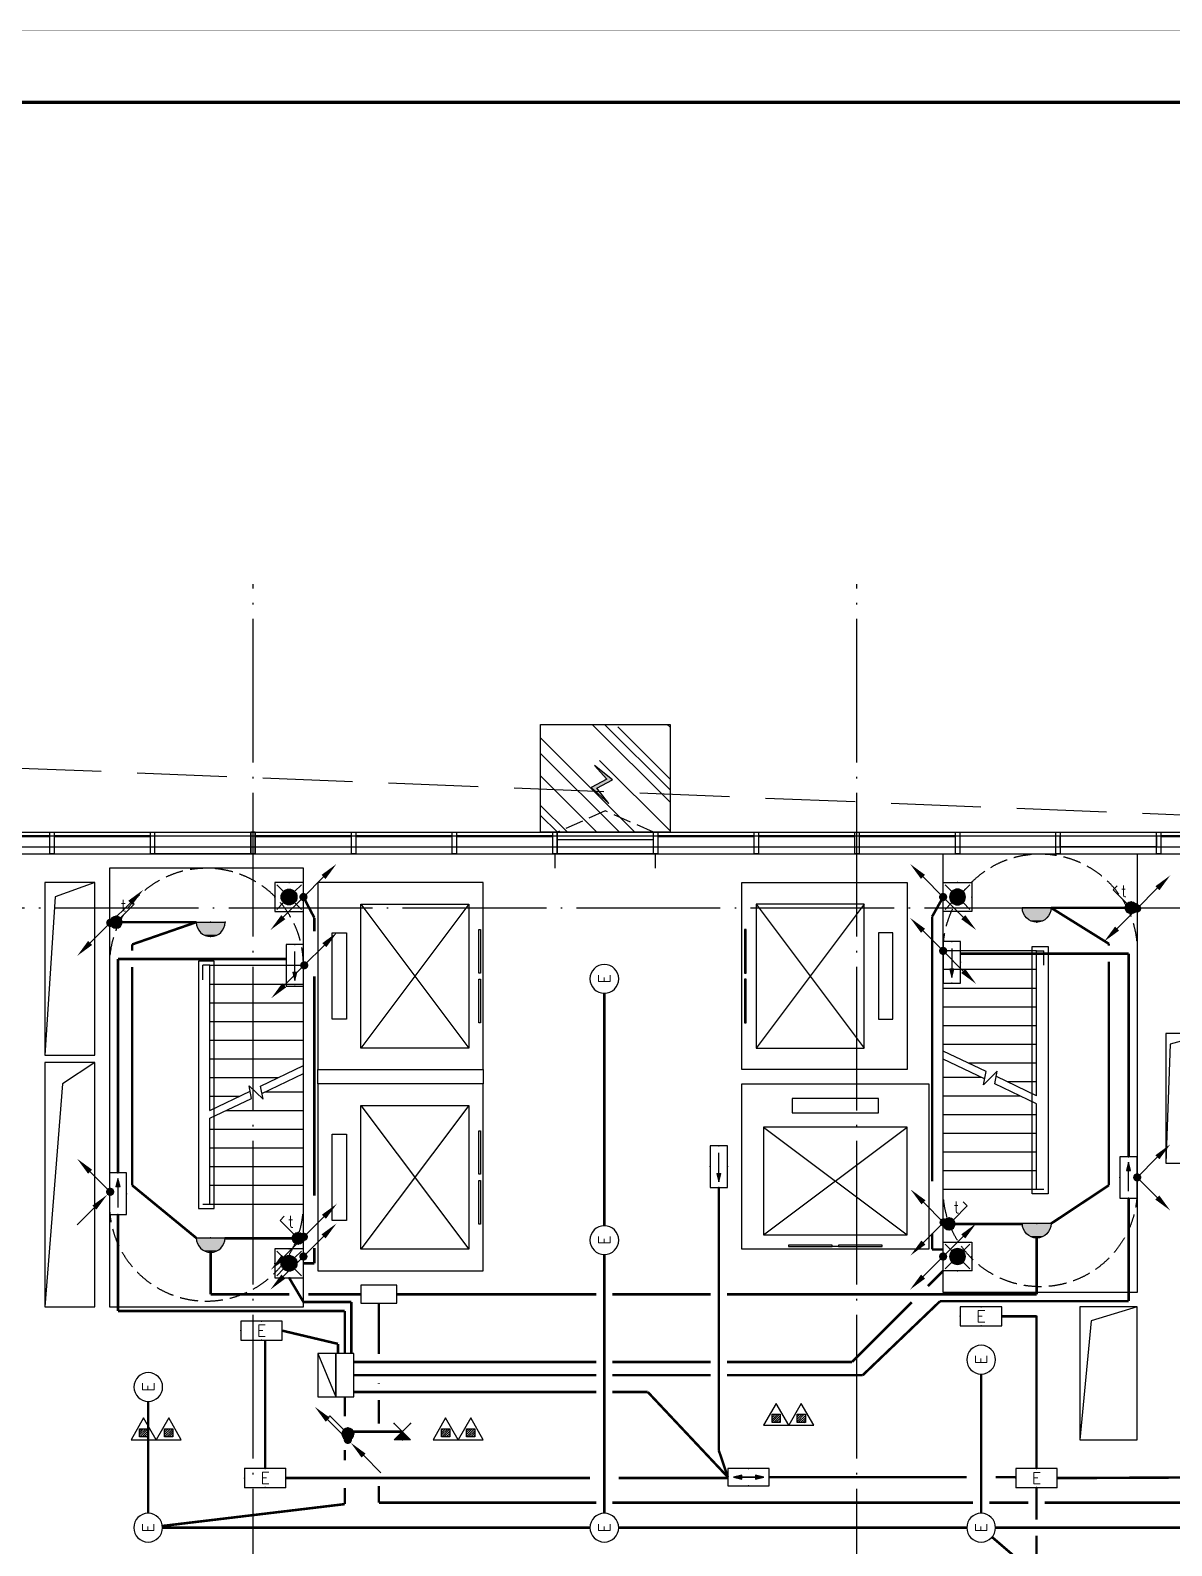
# Model space of a CAD drawing. Extents: x -2209072 to 495824, y -92434 to 572724.
# Drawn here: x 73100 to 88980, y 136628 to 157705 of the extents above; entities that cross this region are included whole.
import ezdxf
from ezdxf.enums import TextEntityAlignment as Align
from ezdxf.xclip import XClip

# ---------------------------------------------------------------- set-up
doc = ezdxf.new("R2010")
doc.units = 0
doc.header["$LTSCALE"] = 1000
doc.header["$MEASUREMENT"] = 0
for name, pattern in [('6#7#幕墙$0$DASH', [0.35, 0.25, -0.1]), ('DASH', [0.35, 0.25, -0.1]), ('X-104 6#7#平面$0$104-1112 结构$0$$AUDIT_BAD_LTYPE1', [0]), ('X-104 6#7#平面$0$DASH', [0.35, 0.25, -0.1]), ('X-104 6#7#平面$0$DOTE', [2.42, 2, -0.2, 0.02, -0.2]), ('梯段6、7$0$DASH', [0.35, 0.25, -0.1])]:
    doc.linetypes.add(name, pattern=pattern)
doc.layers.get('0').update_dxf_attribs({"linetype": 'CONTINUOUS'})
doc.layers.get('Defpoints').update_dxf_attribs({"linetype": 'CONTINUOUS'})
for name, color, linetype in [('6#7#幕墙$0$04-电动窗', 1, 'CONTINUOUS'), ('6#7#幕墙$0$A-C_玻璃幕墙', 140, 'CONTINUOUS'), ('6#7#幕墙$0$A-C_窗', 140, 'CONTINUOUS'), ('6#7#幕墙$0$A-O_屋面', 201, 'CONTINUOUS'), ('6#7#幕墙$0$A-TECH_结构', 21, 'CONTINUOUS'), ('6#7#幕墙$0$A-金属背板', 30, 'CONTINUOUS'), ('EQUIP-照明', 3, 'CONTINUOUS'), ('EQUIP-箱柜', 3, 'CONTINUOUS'), ('LWIRE', 4, 'CONTINUOUS'), ('TEL_TEXT', 3, 'CONTINUOUS'), ('WIRE-应急', 2, 'DASH'), ('WIRE-照明', 1, 'CONTINUOUS'), ('X-104 6#7#平面$0$01-标注_轴线坐标', 132, 'CONTINUOUS'), ('X-104 6#7#平面$0$A-C_玻璃幕墙', 140, 'CONTINUOUS'), ('X-104 6#7#平面$0$A-E_楼梯', 171, 'CONTINUOUS'), ('X-104 6#7#平面$0$A-E_电梯', 171, 'CONTINUOUS'), ('X-104 6#7#平面$0$A-SUR_看线', 231, 'CONTINUOUS'), ('X-104 6#7#平面$0$A-TECH_结构', 21, 'CONTINUOUS'), ('X-104 6#7#平面$0$A_AXIS-轴线', 36, 'X-104 6#7#平面$0$DOTE'), ('X-104 6#7#平面$0$A_STR-砌块墙', 121, 'CONTINUOUS'), ('X-104 6#7#平面$0$EH_玻璃', 156, 'CONTINUOUS'), ('X-104 6#7#平面$0$EQUIP_消防-01', 7, 'CONTINUOUS'), ('X-104 6#7#平面$0$水-消防_消火栓', 41, 'CONTINUOUS'), ('梯段6、7$0$A-E_楼梯', 171, 'CONTINUOUS')]:
    doc.layers.add(name, color=color, linetype=linetype)
doc.styles.add('_TEL_DIM', font='SIMPLEX', dxfattribs={"width": 0.8, "height": 3.5, "bigfont": 'HZTXT'})
doc.styles.get("Standard").update_dxf_attribs({"font": 'gbenor.shx', "bigfont": 'gbcbig.shx'})

# ---------------------------------------------------------------- blocks, each defined once
blk = doc.blocks.new('$equip$00001168')
blk.add_line((-0.5, 0), (0.5, 0))
blk.add_arc((0, 0), 0.5, 180, 0)
for p in [(-0.5, 0), (0, 0), (0.5, 0), (0, -0.5)]:
    blk.add_point(p)
for points in [[(0.433, -0.25), (-0.433, -0.25), (0.5, 0), (-0.5, 0)], [(0.25, -0.433), (-0.25, -0.433), (0.433, -0.25), (-0.433, -0.25)], [(0, -0.5), (0, -0.5), (0.25, -0.433), (-0.25, -0.433)]]:
    blk.add_solid(points)
at = {"flags": 9}
blk.add_attdef('A', (0, 0), '', height=0.00002, dxfattribs=at)
blk = doc.blocks.new('$equip$00001822')
for p, q in [((0.147, 0.356), (0.625, 0.833)), ((0.625, 0.833), (0.766, 0.692))]:
    blk.add_line(p, q)
blk.add_circle((0, 0.208), 0.208)
for p in [(-0.208, 0.208), (-0.015, 0.001), (0, 0.417), (0.208, 0.208)]:
    blk.add_point(p)
for points in [[(-0.18, 0.313), (0.18, 0.313), (-0.208, 0.208), (0.208, 0.208)], [(-0.18, 0.104), (0.18, 0.104), (-0.208, 0.208), (0.208, 0.208)], [(-0.104, 0.389), (0.104, 0.389), (-0.18, 0.313), (0.18, 0.313)], [(-0.104, 0.028), (0.104, 0.028), (-0.18, 0.104), (0.18, 0.104)], [(0, 0.417), (0, 0.417), (-0.104, 0.389), (0.104, 0.389)], [(0, 0), (0, 0), (-0.104, 0.028), (0.104, 0.028)]]:
    blk.add_solid(points)
at = {"color": 7, "style": '_TEL_DIM'}
blk.add_attdef('$TEXT$', text='', height=0.4, dxfattribs=at).set_placement((0.581, 0.465), align=Align.MIDDLE_CENTER)
at = {"color": 7, "style": '_TEL_DIM', "flags": 1}
blk.add_attdef('A', text='', height=0.00002, dxfattribs=at).set_placement((0, 0), align=Align.MIDDLE_CENTER)
blk = doc.blocks.new('$equip$00001838')
blk.add_circle((0, 0), 0.5)
at = {"color": 7, "style": '_TEL_DIM'}
blk.add_attdef('$TEXT$', text='', height=0.4, dxfattribs=at).set_placement((0, 0), align=Align.MIDDLE_CENTER)
at = {"color": 7, "style": '_TEL_DIM', "flags": 1}
blk.add_attdef('A', text='', height=0.00002, dxfattribs=at).set_placement((0, 0), align=Align.MIDDLE_CENTER)
blk = doc.blocks.new('$TelecSys$00000080')
for p, q in [((-0.7, -0.7), (0, 0)), ((0.104, 0.104), (0.104, 0.104)), ((-0.104, -0.104), (-0.104, -0.104))]:
    blk.add_line(p, q)
at = {"const_width": 0.142}
blk.add_lwpolyline([(0.071, 0, 1), (-0.071, 0, 1)], format="xyb", close=True, dxfattribs=at)
blk.add_solid([(-0.63, -0.77), (-0.77, -0.63), (-1.15, -1.15)])
at = {"width": 0.8, "flags": 9}
blk.add_attdef('A', (0, 0), '', height=0.00002, rotation=180, dxfattribs=at)
blk = doc.blocks.new('$TelecSys$00000079')
for p, q in [((0.7, 0.7), (0, 0)), ((0.104, 0.104), (0.104, 0.104)), ((-0.104, -0.104), (-0.104, -0.104))]:
    blk.add_line(p, q)
at = {"const_width": 0.142}
blk.add_lwpolyline([(-0.071, 0, 1), (0.071, 0, 1)], format="xyb", close=True, dxfattribs=at)
blk.add_solid([(0.63, 0.77), (0.77, 0.63), (1.15, 1.15)])
at = {"width": 0.8, "flags": 9}
blk.add_attdef('A', (0, 0), '', height=0.00002, dxfattribs=at)
blk = doc.blocks.new('$equip$00001962')
for p, q in [((0.147, 0.356), (0.625, 0.833)), ((0.625, 0.833), (0.766, 0.692))]:
    blk.add_line(p, q)
blk.add_circle((0, 0.208), 0.208)
for p in [(-0.208, 0.208), (0, 0.417), (0, 0), (0.208, 0.208)]:
    blk.add_point(p)
for points in [[(-0.18, 0.313), (0.18, 0.313), (-0.208, 0.208), (0.208, 0.208)], [(-0.18, 0.104), (0.18, 0.104), (-0.208, 0.208), (0.208, 0.208)], [(-0.104, 0.389), (0.104, 0.389), (-0.18, 0.313), (0.18, 0.313)], [(-0.104, 0.028), (0.104, 0.028), (-0.18, 0.104), (0.18, 0.104)], [(0, 0.417), (0, 0.417), (-0.104, 0.389), (0.104, 0.389)], [(0, 0), (0, 0), (-0.104, 0.028), (0.104, 0.028)]]:
    blk.add_solid(points)
at = {"layer": 'TEL_TEXT', "style": '_TEL_DIM', "flags": 1}
blk.add_attdef('A', text='', height=0.00002, dxfattribs=at).set_placement((0, 0), align=Align.MIDDLE_CENTER)
blk = doc.blocks.new('$equip$00001154')
for p, q in [((0, 0.283), (0, -0.283)), ((0, 0.283), (0.566, -0.283)), ((0.566, 0.283), (0, -0.283))]:
    blk.add_line(p, q)
for p in [(0, 0.004), (0.283, 0), (0.566, 0.283), (0.566, -0.283)]:
    blk.add_point(p)
blk.add_solid([(0, -0.283), (0.283, 0), (0, 0.283)])
at = {"layer": 'TEL_TEXT', "style": '_TEL_DIM', "flags": 1}
blk.add_attdef('A', text='', height=0.00002, dxfattribs=at).set_placement((0, 0), align=Align.MIDDLE_CENTER)
blk = doc.blocks.new('$TelecSys$00000081')
for p, q in [((0.104, 0.104), (0.104, 0.104)), ((-0.104, -0.104), (-0.104, -0.104)), ((-1.15, -1.15), (-0.55, -0.55))]:
    blk.add_line(p, q)
at = {"const_width": 0.142}
blk.add_lwpolyline([(0.071, 0, 1), (-0.071, 0, 1)], format="xyb", close=True, dxfattribs=at)
blk.add_solid([(-0.62, -0.48), (-0.48, -0.62), (-0.1, -0.1)])
at = {"width": 0.8, "flags": 9}
blk.add_attdef('A', (0, 0), '', height=0.00002, rotation=180, dxfattribs=at)
blk = doc.blocks.new('$equip_U$00000189(HT0843)')
at = {"color": 2}
for p, q in [((-0.72, 0.66), (-0.72, 0)), ((0.72, 0.66), (-0.72, 0.66)), ((0.72, 0), (0.72, 0.66)), ((-0.72, 0), (0.72, 0))]:
    blk.add_line(p, q, dxfattribs=at)
at = {"color": 2, "const_width": 0.0125}
for points in [[(0.72, 0.66), (0.72, 0.66), (-0.72, 0.66)], [(-0.72, 0.66), (-0.72, 0)], [(0.72, 0), (0.72, 0.66)], [(-0.72, 0), (0.72, 0)]]:
    blk.add_lwpolyline(points, dxfattribs=at)
at = {"color": 2}
blk.add_lwpolyline([(-0.72, 0.66), (-0.72, 0)], dxfattribs=at)
for p in [(0, 0.66), (-0.72, 0.33), (0, 0), (0.72, 0.33)]:
    blk.add_point(p)
at = {"color": 7, "style": '_TEL_DIM'}
blk.add_attdef('$TEXT$', text='', height=0.4, dxfattribs=at).set_placement((0, 0.33), align=Align.MIDDLE_CENTER)
at = {"color": 7, "style": '_TEL_DIM', "flags": 1}
blk.add_attdef('A', text='', height=0.000025, dxfattribs=at).set_placement((0, 0), align=Align.MIDDLE_CENTER)
blk = doc.blocks.new('$equip$00002604')
blk.add_hatch(color=256).paths.add_polyline_path([(0.275, 0.5, 1), (-0.274, 0.5, 1)])
for p, q in [((-0.429, 0.929), (-0.194, 0.694)), ((0.194, 0.694), (0.429, 0.929)), ((-0.429, 0.071), (-0.194, 0.306)), ((0.194, 0.306), (0.429, 0.071))]:
    blk.add_line(p, q)
at = {"const_width": 0.02}
blk.add_lwpolyline([(-0.5, 1), (-0.5, 0), (0.5, 0), (0.5, 1), (-0.5, 1), (-0.5, 0)], dxfattribs=at)
blk.add_lwpolyline([(-0.5, 1), (-0.5, 0), (0.5, 0), (0.5, 1)], close=True)
blk.add_circle((0, 0.5), 0.275)
for p in [(0, 1), (-0.5, 0.5), (0, 0), (0.5, 0.5)]:
    blk.add_point(p)
at = {"color": 7, "style": '_TEL_DIM', "flags": 1}
blk.add_attdef('A', text='', height=0.000025, dxfattribs=at).set_placement((0, 0), align=Align.MIDDLE_CENTER)
blk = doc.blocks.new('$equip_U$00000292(HT0843)')
for p in [(0, 1), (-0.5, 0.5), (0.5, 0.5)]:
    blk.add_point(p)
blk.add_blockref('$equip$00002604', (0, 0))
at = {"color": 7, "style": '_TEL_DIM', "flags": 1}
for tag in ['A', 'REMARK']:
    blk.add_attdef(tag, text='', height=0.000025, dxfattribs=at).set_placement((0, 0), align=Align.MIDDLE_CENTER)
blk = doc.blocks.new('$equip$00002541')
blk.add_hatch(color=256).paths.add_polyline_path([(-0.24, 0.372), (-0.528, 0.3), (-0.24, 0.228)])
for p, q in [((-0.72, 0.6), (-0.72, 0)), ((0.72, 0.6), (-0.72, 0.6)), ((0.72, 0), (0.72, 0.6)), ((-0.72, 0), (0.72, 0)), ((-0.24, 0.372), (-0.528, 0.3)), ((-0.528, 0.3), (-0.24, 0.228)), ((-0.24, 0.372), (-0.24, 0.228))]:
    blk.add_line(p, q)
at = {"color": 7}
blk.add_line((-0.48, 0.3), (0.48, 0.3), dxfattribs=at)
at = {"const_width": 0.03}
blk.add_lwpolyline([(-0.72, 0.6), (-0.72, 0), (0.72, 0), (0.72, 0.6), (-0.72, 0.6), (-0.72, 0)], dxfattribs=at)
for p in [(0, 0.6), (-0.72, 0.3), (0, 0), (0.72, 0.3)]:
    blk.add_point(p)
at = {"color": 7, "style": '_TEL_DIM', "flags": 1}
blk.add_attdef('A', text='', height=0.00002, dxfattribs=at).set_placement((0, 0), align=Align.MIDDLE_CENTER)
blk = doc.blocks.new('$equip$00002540')
blk.add_hatch(color=256).paths.add_polyline_path([(0.24, 0.372), (0.24, 0.228), (0.528, 0.3)])
for p, q in [((-0.72, 0.6), (-0.72, 0)), ((0.72, 0.6), (-0.72, 0.6)), ((0.72, 0), (0.72, 0.6)), ((-0.72, 0), (0.72, 0)), ((0.24, 0.372), (0.24, 0.228)), ((0.528, 0.3), (0.24, 0.372)), ((0.24, 0.228), (0.528, 0.3))]:
    blk.add_line(p, q)
at = {"color": 7}
blk.add_line((-0.48, 0.3), (0.48, 0.3), dxfattribs=at)
at = {"const_width": 0.02}
blk.add_lwpolyline([(-0.72, 0.6), (-0.72, 0), (0.72, 0), (0.72, 0.6), (-0.72, 0.6), (-0.72, 0)], dxfattribs=at)
for p in [(0, 0.6), (-0.72, 0.3), (0, 0), (0.72, 0.3)]:
    blk.add_point(p)
at = {"color": 7, "style": '_TEL_DIM', "flags": 1}
blk.add_attdef('A', text='', height=0.00002, dxfattribs=at).set_placement((0, 0), align=Align.MIDDLE_CENTER)
blk = doc.blocks.new('$equip$00002534')
for p, q in [((-0.72, 0.66), (-0.72, 0)), ((0.72, 0.66), (-0.72, 0.66)), ((0.72, 0), (0.72, 0.66)), ((-0.72, 0), (0.72, 0))]:
    blk.add_line(p, q)
at = {"const_width": 0.03}
blk.add_lwpolyline([(-0.72, 0.66), (-0.72, 0), (0.72, 0), (0.72, 0.66), (-0.72, 0.66), (-0.72, 0)], dxfattribs=at)
for p in [(0, 0.66), (-0.72, 0.33), (0, 0), (0.72, 0.33)]:
    blk.add_point(p)
at = {"color": 7, "style": '_TEL_DIM'}
blk.add_attdef('$TEXT$', text='', height=0.4, dxfattribs=at).set_placement((0, 0.33), align=Align.MIDDLE_CENTER)
at = {"color": 7, "style": '_TEL_DIM', "flags": 1}
blk.add_attdef('A', text='', height=0.00002, dxfattribs=at).set_placement((0, 0), align=Align.MIDDLE_CENTER)
blk = doc.blocks.new('梯段6、7')
at = {"color": 8, "linetype": '梯段6、7$0$DASH'}
for centre, radius, start, end in [((49800, 3400), 1350, 0, 180), ((49800, -6700), 1350, 0, 180), ((49800, -9820), 1350, 180, 0), ((49800, -16500), 1350, 0, 180), ((49800, -19820), 1350, 180, 0), ((20965, -27260), 1650, 0, 180), ((49800, -27020), 1350, 0, 180), ((20965, -29600), 1650, 180, 0), ((49800, -29880), 1350, 180, 0), ((49800, -57378), 1350, 0, 180), ((20965, -58198), 1650, 0, 180), ((49800, -59458), 1350, 180, 0), ((20965, -60358), 1650, 180, 0), ((49800, -67528), 1350, 0, 180), ((20965, -68018), 1650, 0, 180), ((49800, -70128), 1350, 180, 0), ((20965, -70358), 1650, 180, 0), ((49800, -79978), 1350, 180, 0)]:
    blk.add_arc(centre, radius, start, end, dxfattribs=at)
at = {"layer": 'Defpoints'}
for points in [[(44800, 6850), (54800, 6850), (54800, -3150), (44800, -3150)], [(51150, 4950), (48450, 4950), (48450, -1150), (51150, -1150)], [(44800, -3150), (54800, -3150), (54800, -13150), (44800, -13150)], [(51150, -5150), (48450, -5150), (48450, -11250), (51150, -11250)], [(44800, -13150), (54800, -13150), (54800, -23150), (44800, -23150)], [(51150, -15150), (48450, -15150), (48450, -21250), (51150, -21250)], [(15665, -23150), (25665, -23150), (25665, -33150), (15665, -33150)], [(44800, -23150), (54800, -23150), (54800, -33150), (44800, -33150)], [(19315, -24850), (22615, -24850), (22615, -31250), (19315, -31250)], [(48450, -25150), (51150, -25150), (51150, -31250), (48450, -31250)], [(15665, -53908), (25665, -53908), (25665, -63908), (15665, -63908)], [(44800, -53908), (54800, -53908), (54800, -63908), (44800, -63908)], [(19315, -55608), (22615, -55608), (22615, -62008), (19315, -62008)], [(51150, -55908), (48450, -55908), (48450, -62008), (51150, -62008)], [(15665, -63908), (25665, -63908), (25665, -73908), (15665, -73908)], [(44800, -63908), (54800, -63908), (54800, -73908), (44800, -73908)], [(19315, -65608), (22615, -65608), (22615, -72008), (19315, -72008)], [(51150, -65908), (48450, -65908), (48450, -72008), (51150, -72008)], [(15665, -73908), (25665, -73908), (25665, -83908), (15665, -83908)], [(44800, -73908), (54800, -73908), (54800, -83908), (44800, -83908)], [(19315, -75608), (22615, -75608), (22615, -82008), (19315, -82008)], [(51150, -75908), (48450, -75908), (48450, -82008), (51150, -82008)]]:
    blk.add_lwpolyline(points, close=True, dxfattribs=at)
for points in [[(47328, -61608), (52128, -61608)], [(47328, -71608), (52128, -71608)], [(47328, -81608), (52128, -81608)]]:
    blk.add_lwpolyline(points, dxfattribs=at)
at = {"layer": '梯段6、7$0$A-E_楼梯'}
for p, q in [((49850, -16500), (49750, -16500)), ((49750, -16700), (49750, -16500)), ((49850, -18517), (49850, -16500)), ((49850, -16500), (51150, -16500)), ((49910, -16700), (49910, -16500)), ((49910, -16500), (51150, -16500)), ((49850, -16760), (51150, -16760)), ((51150, -17893), (51150, -16700)), ((49850, -17020), (51150, -17020)), ((49850, -17280), (51150, -17280)), ((49850, -17540), (51150, -17540)), ((49850, -17800), (51150, -17800)), ((50553, -18179), (51150, -17893)), ((49850, -18060), (50801, -18060)), ((50573, -18281), (51150, -18003)), ((51150, -19820), (51150, -18003)), ((49850, -18517), (50409, -18248)), ((49850, -18320), (50259, -18320)), ((50429, -18350), (50396, -18174)), ((50396, -18174), (50588, -18362)), ((50588, -18362), (50553, -18179)), ((50616, -18260), (51150, -18260)), ((49850, -18627), (50429, -18350)), ((50074, -18520), (51150, -18520)), ((49850, -19820), (49850, -18627)), ((49850, -18780), (51150, -18780)), ((49850, -19040), (51150, -19040)), ((49850, -19300), (51150, -19300)), ((49850, -19560), (51150, -19560)), ((49750, -19820), (49853, -19820)), ((49850, -19820), (51150, -19820)), ((49750, -27020), (49850, -27020)), ((65868, -53275), (106225, -53275)), ((66707, -53743), (68846, -55133)), ((66772, -53643), (68592, -54825)), ((66839, -56653), (68977, -55263)), ((65910, -56514), (63784, -56514)), ((66572, -56634), (63784, -56634)), ((66542, -56514), (65910, -56514)), ((66542, -56677), (68846, -58173)), ((66772, -56683), (68592, -57865)), ((66802, -59525), (64634, -59525)), ((66792, -59525), (106225, -59525)), ((49690, -78442), (49690, -77318)), ((49690, -77318), (49910, -77318)), ((49910, -77318), (49910, -80038)), ((49750, -78418), (49750, -77378)), ((49750, -77378), (49850, -77378)), ((49850, -77378), (49850, -80038)), ((48450, -80108), (48450, -80048)), ((49910, -80038), (49850, -80038))]:
    blk.add_line(p, q, dxfattribs=at)
for points in [[(49690, -19880), (49910, -19880), (49910, -16440), (49690, -16440), (49690, -19880)], [(49690, -29360), (49690, -26960), (49910, -26960), (49910, -29880)], [(51150, -29880), (51150, -29620)], [(66542, -53444), (66542, -53275), (66154, -53275)], [(66542, -53305), (66542, -53705), (66342, -53705), (66342, -53305)], [(68882, -54964), (68882, -54795), (68622, -54795), (68622, -54626), (68362, -54626), (68362, -54457), (68102, -54457), (68102, -54288), (67842, -54288), (67842, -54119), (67582, -54119), (67582, -53950), (67322, -53950), (67322, -53781), (67062, -53781), (67062, -53613), (66802, -53613), (66802, -53444), (66542, -53444)], [(68852, -54964), (68852, -54825), (68592, -54825), (68592, -54656), (68332, -54656), (68332, -54487), (68072, -54487), (68072, -54318), (67812, -54318), (67812, -54149), (67552, -54149), (67552, -53980), (67292, -53980), (67292, -53811), (67032, -53811), (67032, -53643), (66772, -53643), (66772, -53474), (66542, -53474)], [(66802, -56484), (66802, -56315), (67062, -56315), (67062, -56146), (67322, -56146), (67322, -55977), (67582, -55977), (67582, -55808), (67842, -55808), (67842, -55640), (68102, -55640), (68102, -55471), (68362, -55471), (68362, -55302), (68622, -55302), (68622, -55133), (68882, -55133), (68882, -54964), (69142, -54964)], [(66832, -56484), (66832, -56345), (67092, -56345), (67092, -56176), (67352, -56176), (67352, -56007), (67612, -56007), (67612, -55838), (67872, -55838), (67872, -55670), (68132, -55670), (68132, -55501), (68392, -55501), (68392, -55332), (68652, -55332), (68652, -55163), (68912, -55163), (68912, -54994), (69142, -54994)], [(69112, -54994), (69112, -55394), (68912, -55394), (68912, -54994)], [(68882, -58004), (68882, -57835), (68622, -57835), (68622, -57667), (68362, -57667), (68362, -57498), (68102, -57498), (68102, -57329), (67842, -57329), (67842, -57160), (67582, -57160), (67582, -56991), (67322, -56991), (67322, -56822), (67062, -56822), (67062, -56653), (66802, -56653), (66802, -56484), (66542, -56484)], [(68852, -58004), (68852, -57865), (68592, -57865), (68592, -57697), (68332, -57697), (68332, -57528), (68072, -57528), (68072, -57359), (67812, -57359), (67812, -57190), (67552, -57190), (67552, -57021), (67292, -57021), (67292, -56852), (67032, -56852), (67032, -56683), (66772, -56683), (66772, -56514), (66542, -56514)], [(66772, -56514), (66772, -56914), (66572, -56914), (66572, -56514)], [(66802, -59525), (66802, -59356), (67062, -59356), (67062, -59187), (67322, -59187), (67322, -59018), (67582, -59018), (67582, -58849), (67842, -58849), (67842, -58680), (68102, -58680), (68102, -58511), (68362, -58511), (68362, -58342), (68622, -58342), (68622, -58173), (68882, -58173), (68882, -58004), (69142, -58004)]]:
    blk.add_lwpolyline(points, dxfattribs=at)
for p in [(66792, -53444), (66792, -53613), (66792, -53781), (66792, -53950), (66792, -54119), (66792, -54288), (66792, -54457), (66792, -54626), (66792, -54795), (66792, -54964), (66792, -55133), (66792, -55302), (66792, -55471), (66792, -55640), (66792, -55808), (66792, -55977), (66792, -56146), (66792, -56315), (66792, -56484), (66792, -56653), (66792, -56822), (66792, -56991), (66792, -57160), (66792, -57329), (66792, -57498), (66792, -57667), (66792, -57835), (66792, -58004), (66792, -58173), (66792, -58342), (66792, -58511), (66792, -58680), (66792, -58849), (66792, -59018), (66792, -59187), (66792, -59356)]:
    blk.add_point(p, dxfattribs=at)
blk = doc.blocks.new('X-104 6#7#平面$0$A$C1863634F')
at = {"layer": 'X-104 6#7#平面$0$A_AXIS-轴线'}
for points in [[(76200, -4500), (76200, 60900)], [(84600, -4500), (84600, 60900)], [(-4000, 56400), (117300, 56400)]]:
    blk.add_lwpolyline(points, dxfattribs=at)
blk = doc.blocks.new('X-104 6#7#平面$0$efrgh')
at = {"layer": 'X-104 6#7#平面$0$A-TECH_结构'}
blk.add_lwpolyline([(58700, 146250), (110500, 146250), (110500, 124950), (58700, 124950)], close=True, dxfattribs=at)
blk = doc.blocks.new('X-104 6#7#平面$0$fgh')
at = {"layer": 'X-104 6#7#平面$0$A-TECH_结构'}
blk.add_lwpolyline([(66719, -71572), (118519, -71572), (118519, -92872), (66719, -92872)], close=True, dxfattribs=at)
blk = doc.blocks.new('A-电梯2623')
for p, q in [((-575, 1900), (-575, 2100)), ((-575, 2100), (625, 2100)), ((625, 1900), (-575, 1900)), ((625, 2100), (625, 1900)), ((-975, 200), (-975, 1700)), ((-975, 1700), (1025, 1700)), ((1025, 1700), (-975, 200)), ((1025, 200), (-975, 1700)), ((1025, 1700), (1025, 200)), ((1025, 200), (-975, 200))]:
    blk.add_line(p, q)
for points in [[(-1275, 0), (1325, 0), (1325, 2300), (-1275, 2300)], [(-625, 38), (-625, 59), (-18, 59), (-18, 38)], [(68, 38), (68, 59), (675, 59), (675, 38)]]:
    blk.add_lwpolyline(points, close=True)
blk = doc.blocks.new('图框-A0+1-4')
for points, const_width in [([(0.02, 0.02), (1486.02, 0.02), (1486.02, 841.03), (0.02, 841.03)], 0.05), ([(1411.02, 831.03), (25.02, 831.03), (25.02, 10.03), (1411.02, 10.03)], 0.5)]:
    blk.add_lwpolyline(points, close=True, dxfattribs=dict(const_width=const_width))
blk = doc.blocks.new('X-104 6#7#平面$0$A$C4EF3200C')
at = {"layer": 'X-104 6#7#平面$0$EH_玻璃'}
h = blk.add_hatch(dxfattribs=at)
h.set_pattern_fill('AR-RROOF', color=256, scale=600, angle=135)
h.set_pattern_definition([(135, (238369.9, -6000.3), (-1724.2092, 646.5784), [11430, -1524, 3810, -762]), (135, (237383.9, -5553.1), (-177.809, -1255.44), [2286, -251.46, 4572, -571.5]), (135, (237642.53, -6188.87), (-3162.8462, 2440.8336), [6096, -1066.8, 3048, -762])])
h.paths.add_polyline_path([(-1630, -500), (-1630, 1000), (170, 1000), (170, -500)])
at = {"layer": 'X-104 6#7#平面$0$A-C_玻璃幕墙'}
blk.add_lwpolyline([(-1630, -500), (-1630, 1000), (170, 1000), (170, -500)], close=True, dxfattribs=at)
blk = doc.blocks.new('6#7#幕墙$0$$TCHSYS$WIN2D')
for p, q in [((-0.5, 0.5), (0.5, 0.5)), ((-0.5, 0.5), (-0.5, -0.5)), ((0.5, 0.5), (0.5, -0.5)), ((0.5, 0.167), (-0.5, 0.167)), ((0.5, -0.167), (-0.5, -0.167)), ((-0.5, -0.5), (0.5, -0.5))]:
    blk.add_line(p, q)
blk = doc.blocks.new('6#7#幕墙$0$开启扇')
at = {"layer": '6#7#幕墙$0$04-电动窗'}
h = blk.add_hatch(color=1, dxfattribs=at)
h.dxf.hatch_style = 1
h.paths.add_polyline_path([(822, 978), (651, 790), (867, 672), (619, 453), (788, 663), (571, 780)])
at = {"layer": '6#7#幕墙$0$04-电动窗', "color": 1}
blk.add_lwpolyline([(822, 978), (651, 790), (867, 672), (619, 453), (788, 663), (571, 780), (822, 978)], close=True, dxfattribs=at)
at = {"layer": '6#7#幕墙$0$A-C_窗', "linetype": '6#7#幕墙$0$DASH'}
blk.add_lwpolyline([(0, 50), (670, 350), (1340, 50)], dxfattribs=at)
at = {"layer": '6#7#幕墙$0$A-C_窗', "xscale": -1340, "yscale": 300, "zscale": 1340, "rotation": 180}
blk.add_blockref('6#7#幕墙$0$$TCHSYS$WIN2D', (670, -100), dxfattribs=at)
blk = doc.blocks.new('6#7#幕墙$0$gdfgfdgdfgdfg')
at = {"layer": '6#7#幕墙$0$A-C_玻璃幕墙'}
for points in [[(73370, 146550), (73430, 146550), (73430, 146250), (73370, 146250)], [(74770, 146550), (74830, 146550), (74830, 146250), (74770, 146250)], [(76170, 146550), (76230, 146550), (76230, 146250), (76170, 146250)], [(77570, 146550), (77630, 146550), (77630, 146250), (77570, 146250)], [(78970, 146550), (79030, 146550), (79030, 146250), (78970, 146250)], [(80370, 146550), (80430, 146550), (80430, 146250), (80370, 146250)], [(81770, 146550), (81830, 146550), (81830, 146250), (81770, 146250)], [(83170, 146550), (83230, 146550), (83230, 146250), (83170, 146250)], [(84570, 146550), (84630, 146550), (84630, 146250), (84570, 146250)], [(85970, 146550), (86030, 146550), (86030, 146250), (85970, 146250)], [(87370, 146550), (87430, 146550), (87430, 146250), (87370, 146250)], [(88770, 146550), (88830, 146550), (88830, 146250), (88770, 146250)]]:
    blk.add_lwpolyline(points, close=True, dxfattribs=at)
blk = doc.blocks.new('*U1967')
blk.add_lwpolyline([(-1360, 0), (-20, 0), (-20, -150), (-1360, -150)], close=True)
blk = doc.blocks.new('6#7#幕墙')
at = {"layer": '6#7#幕墙$0$A-C_玻璃幕墙'}
for points in [[(58400, 146550), (110800, 146550), (110800, 124650), (58400, 124650)], [(58450, 146500), (110750, 146500), (110750, 124700), (58450, 124700)], [(58600, 146350), (110600, 146350), (110600, 124850), (58600, 124850)]]:
    blk.add_lwpolyline(points, close=True, dxfattribs=at)
at = {"layer": '6#7#幕墙$0$A-O_屋面', "linetype": '6#7#幕墙$0$DASH', "ltscale": 5}
blk.add_lwpolyline([(95068, 146550), (55800, 148130), (55800, 123350), (96100, 123350), (96100, 124650)], dxfattribs=at)
at = {"layer": '6#7#幕墙$0$A-TECH_结构'}
blk.add_lwpolyline([(58700, 146250), (110500, 146250), (110500, 124950), (58700, 124950)], close=True, dxfattribs=at)
at = {"layer": '6#7#幕墙$0$A-金属背板'}
for points in [[(72030, 146500), (72030, 146490), (73370, 146490), (73370, 146500)], [(73430, 146500), (73430, 146490), (74770, 146490), (74770, 146500)], [(76230, 146500), (76230, 146490), (77570, 146490), (77570, 146500)], [(77630, 146500), (77630, 146490), (78970, 146490), (78970, 146500)], [(79030, 146500), (79030, 146490), (80370, 146490), (80370, 146500)], [(81830, 146500), (81830, 146490), (83170, 146490), (83170, 146500)], [(83230, 146500), (83230, 146490), (84570, 146490), (84570, 146500)], [(84630, 146500), (84630, 146490), (85970, 146490), (85970, 146500)], [(88830, 146500), (88830, 146490), (90170, 146490), (90170, 146500)]]:
    blk.add_lwpolyline(points, close=True, dxfattribs=at)
at = {"layer": '6#7#幕墙$0$A-C_玻璃幕墙', "xscale": -1, "rotation": 359.9999999999999}
blk.add_blockref('6#7#幕墙$0$开启扇', (81770, 146500), dxfattribs=at)
at = {"layer": '6#7#幕墙$0$A-C_玻璃幕墙', "rotation": 359.9980808591542}
blk.add_blockref('*U1967', (88790, 146500), dxfattribs=at)
at = {"layer": '6#7#幕墙$0$A-C_窗'}
blk.add_blockref('6#7#幕墙$0$gdfgfdgdfgdfg', (0, 0), dxfattribs=at)
blk = doc.blocks.new('X-104 6#7#平面$0$$TWTSYS$00000546')
h = blk.add_hatch()
h.set_pattern_fill('ANSI31', color=256, scale=200, style=0)
h.set_pattern_definition([(45, (-38543.802, -6670.83), (-17.67767, 17.67767), [])])
h.paths.add_polyline_path([(-65, 174), (65, 174), (65, 44), (-65, 44)])
for points in [[(0, 344), (-198, 0), (198, 0)], [(-65, 174), (65, 174), (65, 44), (-65, 44)]]:
    blk.add_lwpolyline(points, close=True)
blk = doc.blocks.new('X-104 6#7#平面$0$灭火器2')
at = {"layer": 'X-104 6#7#平面$0$EQUIP_消防-01', "xscale": 0.88, "yscale": 0.88, "zscale": 0.88, "rotation": 90}
for p in [(-4049632, -27064), (-4049632, -27413)]:
    blk.add_blockref('X-104 6#7#平面$0$$TWTSYS$00000546', p, dxfattribs=at)
blk = doc.blocks.new('X-104 6#7#平面$0$A$C61334207')
at = {"layer": 'X-104 6#7#平面$0$EQUIP_消防-01', "rotation": 270}
for p in [(110890, -3911330), (102090, -3911530), (106291, -3911530)]:
    blk.add_blockref('X-104 6#7#平面$0$灭火器2', p, dxfattribs=at)
blk = doc.blocks.new('X-104 6#7#平面')
blk.add_line((84343, 140788), (84257, 140788))
at = {"linetype": 'X-104 6#7#平面$0$104-1112 结构$0$$AUDIT_BAD_LTYPE1'}
blk.add_lwpolyline([(76170, 146250), (76230, 146250), (76230, 146550), (76170, 146550)], close=True, dxfattribs=at)
at = {"layer": 'X-104 6#7#平面$0$A-SUR_看线'}
for p, q in [((76200, 146250), (74800, 146250)), ((76200, 146050), (74800, 146050))]:
    blk.add_line(p, q, dxfattribs=at)
at = {"layer": 'X-104 6#7#平面$0$A-TECH_结构'}
for points in [[(73300, 143450), (74000, 143450), (74000, 145850), (73300, 145850)], [(88900, 141950), (89500, 141950), (89500, 143750), (88900, 143750)], [(73300, 139950), (74000, 139950), (74000, 143350), (73300, 143350)], [(87700, 138100), (88500, 138100), (88500, 139950), (87700, 139950)]]:
    blk.add_lwpolyline(points, close=True, dxfattribs=at)
for points in [[(74000, 145850), (73447, 145654), (73300, 143450)], [(89500, 143750), (88960, 143604), (88900, 141950)], [(74000, 143350), (73547, 143053), (73300, 139950)], [(88500, 139950), (87861, 139754), (87700, 138100)]]:
    blk.add_lwpolyline(points, dxfattribs=at)
at = {"layer": 'X-104 6#7#平面$0$A-TECH_结构', "linetype": 'X-104 6#7#平面$0$DASH'}
blk.add_lwpolyline([(77100, 143250), (79400, 143250), (79400, 143050), (77100, 143050)], close=True, dxfattribs=at)
at = {"layer": 'X-104 6#7#平面$0$A_STR-砌块墙'}
for p, q in [((80400, 146050), (80400, 146250)), ((81800, 146050), (81800, 146250))]:
    blk.add_line(p, q, dxfattribs=at)
at = {"linetype": 'X-104 6#7#平面$0$104-1112 结构$0$$AUDIT_BAD_LTYPE1'}
blk.add_blockref('X-104 6#7#平面$0$A$C61334207', (0, 0), dxfattribs=at)
blk.add_blockref('6#7#幕墙', (0, 0))
at = {"xscale": 100, "yscale": 100, "zscale": 100}
blk.add_blockref('图框-A0+1-4', (-17750, 73600), dxfattribs=at)
ref = blk.add_blockref('梯段6、7', (136950, 161400), dxfattribs=dict(xscale=-1))
XClip(ref).set_block_clipping_path([(48450.0031136706, -21249.9999999696), (51150.0031136755, -15149.9999999696)])
ref = blk.add_blockref('梯段6、7', (25750, 161200))
XClip(ref).set_block_clipping_path([(48450.0031136706, -21249.9999999696), (51150.0031136755, -15149.9999999696)])
at = {"layer": 'X-104 6#7#平面$0$01-标注_轴线坐标'}
blk.add_blockref('X-104 6#7#平面$0$A$C1863634F', (0, 89100), dxfattribs=at)
at = {"layer": 'X-104 6#7#平面$0$A-E_楼梯', "color": 0}
blk.add_blockref('X-104 6#7#平面$0$A$C4EF3200C', (81830, 147050), dxfattribs=at)
at = {"layer": 'X-104 6#7#平面$0$A-E_电梯', "rotation": 90}
for p in [(79400, 144525), (79400, 141725)]:
    blk.add_blockref('A-电梯2623', p, dxfattribs=at)
at = {"layer": 'X-104 6#7#平面$0$A-E_电梯', "extrusion": (0, 0, -1), "zscale": -1, "rotation": 90}
blk.add_blockref('A-电梯2623', (-83000, 144525), dxfattribs=at)
at = {"layer": 'X-104 6#7#平面$0$A-E_电梯', "extrusion": (0, 0, -1), "zscale": -1}
blk.add_blockref('A-电梯2623', (-84325, 140750), dxfattribs=at)
at = {"layer": 'X-104 6#7#平面$0$A-TECH_结构'}
blk.add_blockref('X-104 6#7#平面$0$fgh', (-8019, 217823), dxfattribs=at)
at = {"layer": 'X-104 6#7#平面$0$水-消防_消火栓', "linetype": 'ByBlock'}
blk.add_blockref('X-104 6#7#平面$0$efrgh', (0, 0), dxfattribs=at)

msp = doc.modelspace()

# ---------------------------------------------------------------- linework, layer by layer
at = {"layer": 'EQUIP-箱柜'}
msp.add_line((77100, 139300), (77350, 138700), dxfattribs=at)
for points in [[(78200, 140250), (77700, 140250), (77700, 140000), (78200, 140000)], [(77100, 139300), (77100, 138700), (77350, 138700), (77350, 139300)], [(77350, 139300), (77350, 138700), (77600, 138700), (77600, 139300)]]:
    msp.add_lwpolyline(points, close=True, dxfattribs=at)
at = {"layer": 'WIRE-应急', "linetype": 'DASH', "const_width": 35}
for points in [[(77052, 145360), (76900, 145650)], [(85647, 145378), (85800, 145650)], [(77052, 145172), (77052, 145360)], [(85647, 141696), (85647, 145378)], [(74320, 141812), (74320, 144789)], [(76660, 144789), (74320, 144789)], [(88380, 144862), (86040, 144862)], [(88380, 142038), (88380, 144862)], [(77052, 141496), (77052, 144547)], [(81086, 141078), (81086, 144312)], [(82680, 141612), (82680, 137949)], [(88380, 141462), (88380, 140029)], [(74320, 141236), (74320, 139891)], [(85647, 140748), (85647, 140970)], [(77052, 140555), (77052, 140770)], [(81086, 140678), (81086, 137078)], [(85800, 140748), (85647, 140748)], [(76900, 140555), (77052, 140555)], [(85800, 140450), (85588, 140238)], [(76900, 140018), (76700, 140355)], [(77567, 140018), (76900, 140018)], [(77567, 139300), (77567, 140018)], [(85363, 140013), (84534, 139184)], [(85758, 140029), (84682, 139000)], [(88380, 140029), (85758, 140029)], [(77475, 139891), (74320, 139891)], [(77475, 139300), (77475, 139891)], [(86615, 139818), (87099, 139818)], [(87099, 137700), (87099, 139828)], [(77380, 139435), (76604, 139619)], [(76367, 137701), (76367, 139487)], [(77380, 139300), (77380, 139435)], [(77600, 139184), (80974, 139184)], [(81199, 139184), (82567, 139184)], [(82792, 139184), (84534, 139184)], [(77600, 139000), (80974, 139000)], [(81199, 139000), (82567, 139000)], [(82792, 139000), (84682, 139000)], [(86329, 137078), (86329, 139015)], [(77475, 138700), (77475, 138673)], [(77475, 138673), (77475, 138546)], [(77600, 138765), (80974, 138765)], [(81199, 138765), (81691, 138765)], [(81691, 138765), (82805, 137581)], [(74739, 137078), (74739, 138635)], [(77475, 138546), (77475, 138427)], [(78275, 138213), (77595, 138213)], [(77475, 137958), (77475, 137816)], [(82680, 137949), (82805, 137581)], [(76655, 137569), (80886, 137569)], [(77475, 137432), (77475, 137206)], [(81286, 137569), (82805, 137569)], [(83381, 137581), (86129, 137581)], [(86529, 137581), (86811, 137581)], [(87099, 137436), (87099, 136991)], [(89966, 137580), (87387, 137568)], [(77475, 137206), (74937, 136902)], [(80886, 136878), (74939, 136878)], [(86129, 136878), (81286, 136878)], [(91129, 136878), (86529, 136878)], [(86956, 136339), (86480, 136748)], [(87099, 136766), (87099, 135590)]]:
    msp.add_lwpolyline(points, dxfattribs=at)
at = {"layer": 'WIRE-照明', "linetype": 'Continuous', "const_width": 35}
for points in [[(87302, 145500), (88333, 145500)], [(88105, 145000), (87302, 145500)], [(75409, 145300), (74378, 145300)], [(74518, 144991), (75409, 145300)], [(88105, 144974), (88105, 145000)], [(74518, 144902), (74518, 144991)], [(74518, 141640), (74518, 144677)], [(88105, 141640), (88105, 144749)], [(75409, 140908), (74518, 141640)], [(87302, 141108), (88105, 141640)], [(86902, 141103), (85967, 141103)], [(75809, 140903), (76745, 140903)], [(87102, 140908), (87102, 140125)], [(75609, 140708), (75609, 140125)], [(76706, 140125), (75609, 140125)], [(77700, 140125), (76967, 140125)], [(77950, 140000), (77950, 139296)], [(78200, 140125), (80974, 140125)], [(81199, 140125), (82567, 140125)], [(82792, 140125), (87102, 140125)], [(77950, 138888), (77950, 138877)], [(77950, 138652), (77950, 138326)], [(77950, 137456), (77950, 137225)], [(77950, 137225), (80974, 137225)], [(81199, 137225), (86216, 137225)], [(86441, 137225), (86987, 137225)], [(87212, 137225), (91216, 137225)]]:
    msp.add_lwpolyline(points, dxfattribs=at)

# ---------------------------------------------------------------- block references
msp.add_blockref('X-104 6#7#平面', (0, 0))
at = {"layer": 'EQUIP-照明', "yscale": 400, "zscale": 400}
for name, p, xscale, rotation in [('$equip_U$00000292(HT0843)', (76900, 145650), 400, 90.00000000000001), ('$equip_U$00000292(HT0843)', (85800, 145650), -400, 270), ('$equip$00002540', (85800, 144742), 400, 270), ('$equip$00002541', (76900, 144700), 400, 90), ('$equip$00002541', (82800, 141900), 400, 90), ('$equip$00002540', (88500, 141750), 400, 90), ('$equip$00002541', (74200, 141524), 400, 270), ('$equip_U$00000292(HT0843)', (85800, 140650), -400, 270), ('$equip_U$00000292(HT0843)', (76900, 140555), 400, 90.00000000000001), ('$equip$00001154', (78275, 138100), -400, 270), ('$equip$00002540', (83093, 137701), 400, 180)]:
    msp.add_blockref(name, p, dxfattribs=dict(at, xscale=xscale, rotation=rotation))
at = {"layer": 'EQUIP-照明'}
ref = msp.add_blockref('$equip$00001822', (88500, 145500), dxfattribs=dict(at, xscale=400, yscale=400, zscale=400, rotation=90.00000000000001))
ref.add_attrib('$TEXT$', 't', dxfattribs={"layer": '0', "color": 7, "height": 160, "style": '_TEL_DIM'}).set_placement((88314, 145732), align=Align.MIDDLE_CENTER)
ref = msp.add_blockref('$equip$00001822', (74211, 145300), dxfattribs=dict(at, xscale=-400, yscale=400, zscale=400, rotation=270))
ref.add_attrib('$TEXT$', 't', dxfattribs={"layer": '0', "color": 7, "height": 160, "style": '_TEL_DIM'}).set_placement((74397, 145532), align=Align.MIDDLE_CENTER)
at = {"layer": 'EQUIP-照明', "yscale": 400, "zscale": 400}
for name, p, xscale in [('$equip$00001168', (87102, 145500), -400), ('$equip$00001168', (75609, 145300), 400), ('$equip$00001168', (87102, 141108), -400), ('$equip$00001168', (75609, 140908), 400), ('$equip$00001962', (77518, 138100), -400), ('$equip$00002540', (83093, 137461), 400)]:
    msp.add_blockref(name, p, dxfattribs=dict(at, xscale=xscale))
at = {"layer": 'EQUIP-照明'}
ref = msp.add_blockref('$equip$00001838', (81086, 144512), dxfattribs=dict(at, xscale=-400, yscale=400, zscale=400, rotation=270))
ref.add_attrib('$TEXT$', 'E', dxfattribs={"layer": '0', "color": 7, "height": 160, "rotation": 90, "style": '_TEL_DIM'}).set_placement((81086, 144512), align=Align.MIDDLE_CENTER)
ref = msp.add_blockref('$equip$00001822', (85800, 141103), dxfattribs=dict(at, xscale=-400, yscale=400, zscale=400, rotation=270))
ref.add_attrib('$TEXT$', 't', dxfattribs={"layer": '0', "color": 7, "height": 160, "style": '_TEL_DIM'}).set_placement((85986, 141335), align=Align.MIDDLE_CENTER)
ref = msp.add_blockref('$equip$00001822', (76911, 140903), dxfattribs=dict(at, xscale=400, yscale=400, zscale=400, rotation=90.00000000000001))
ref.add_attrib('$TEXT$', 't', dxfattribs={"layer": '0', "color": 7, "height": 160, "style": '_TEL_DIM'}).set_placement((76725, 141135), align=Align.MIDDLE_CENTER)
ref = msp.add_blockref('$equip$00001838', (81086, 140878), dxfattribs=dict(at, xscale=-400, yscale=400, zscale=400, rotation=270))
ref.add_attrib('$TEXT$', 'E', dxfattribs={"layer": '0', "color": 7, "height": 160, "rotation": 90, "style": '_TEL_DIM'}).set_placement((81086, 140878), align=Align.MIDDLE_CENTER)
ref = msp.add_blockref('$equip$00002534', (86327, 139950), dxfattribs=dict(at, xscale=400, yscale=400, zscale=400, rotation=180))
ref.add_attrib('$TEXT$', 'E', dxfattribs={"layer": '0', "color": 7, "height": 160, "style": '_TEL_DIM'}).set_placement((86327, 139818), align=Align.MIDDLE_CENTER)
at = {"layer": 'EQUIP-照明', "xscale": 400, "yscale": 400, "zscale": 400}
for name, p in [('$equip_U$00000189(HT0843)', (76316, 139487)), ('$equip$00002534', (76367, 137437))]:
    msp.add_blockref(name, p, dxfattribs=at).add_auto_attribs({'$TEXT$': 'E'})
at = {"layer": 'EQUIP-照明'}
ref = msp.add_blockref('$equip$00001838', (86329, 139215), dxfattribs=dict(at, xscale=-400, yscale=400, zscale=400, rotation=270))
ref.add_attrib('$TEXT$', 'E', dxfattribs={"layer": '0', "color": 7, "height": 160, "rotation": 90, "style": '_TEL_DIM'}).set_placement((86329, 139215), align=Align.MIDDLE_CENTER)
ref = msp.add_blockref('$equip$00001838', (74741, 138835), dxfattribs=dict(at, xscale=-400, yscale=400, zscale=400, rotation=270))
ref.add_attrib('$TEXT$', 'E', dxfattribs={"layer": '0', "color": 7, "height": 160, "rotation": 90, "style": '_TEL_DIM'}).set_placement((74741, 138835), align=Align.MIDDLE_CENTER)
ref = msp.add_blockref('$equip$00002534', (87099, 137700), dxfattribs=dict(at, xscale=400, yscale=400, zscale=400, rotation=180))
ref.add_attrib('$TEXT$', 'E', dxfattribs={"layer": '0', "color": 7, "height": 160, "style": '_TEL_DIM'}).set_placement((87099, 137568), align=Align.MIDDLE_CENTER)
ref = msp.add_blockref('$equip$00001838', (74739, 136878), dxfattribs=dict(at, xscale=-400, yscale=400, zscale=400, rotation=270))
ref.add_attrib('$TEXT$', 'E', dxfattribs={"layer": '0', "color": 7, "height": 160, "rotation": 90, "style": '_TEL_DIM'}).set_placement((74739, 136878), align=Align.MIDDLE_CENTER)
ref = msp.add_blockref('$equip$00001838', (81086, 136878), dxfattribs=dict(at, xscale=-400, yscale=400, zscale=400, rotation=270))
ref.add_attrib('$TEXT$', 'E', dxfattribs={"layer": '0', "color": 7, "height": 160, "rotation": 90, "style": '_TEL_DIM'}).set_placement((81086, 136878), align=Align.MIDDLE_CENTER)
ref = msp.add_blockref('$equip$00001838', (86329, 136878), dxfattribs=dict(at, xscale=-400, yscale=400, zscale=400, rotation=270))
ref.add_attrib('$TEXT$', 'E', dxfattribs={"layer": '0', "color": 7, "height": 160, "rotation": 90, "style": '_TEL_DIM'}).set_placement((86329, 136878), align=Align.MIDDLE_CENTER)
at = {"layer": 'LWIRE', "yscale": 400, "zscale": 400}
for name, p, xscale in [('$TelecSys$00000079', (76900, 145650), 400), ('$TelecSys$00000079', (85800, 145650), -400), ('$TelecSys$00000079', (88500, 145491), 400), ('$TelecSys$00000079', (74212, 145291), 400), ('$TelecSys$00000080', (76900, 145650), 400), ('$TelecSys$00000080', (85800, 145650), -400), ('$TelecSys$00000080', (88500, 145491), 400), ('$TelecSys$00000080', (74212, 145291), 400), ('$TelecSys$00000079', (85800, 144901), -400), ('$TelecSys$00000079', (76911, 144701), 400), ('$TelecSys$00000080', (85800, 144901), -400), ('$TelecSys$00000080', (76911, 144701), 400), ('$TelecSys$00000079', (88500, 141750), 400), ('$TelecSys$00000079', (74211, 141550), -400), ('$TelecSys$00000080', (88500, 141750), -400), ('$TelecSys$00000081', (74211, 141550), 400), ('$TelecSys$00000079', (85806, 141124), -400), ('$TelecSys$00000079', (76906, 140924), 400), ('$TelecSys$00000079', (76900, 140650), 400), ('$TelecSys$00000080', (85806, 141124), 400), ('$TelecSys$00000079', (85800, 140650), 400), ('$TelecSys$00000080', (76906, 140924), 400), ('$TelecSys$00000080', (76900, 140650), 400), ('$TelecSys$00000080', (85800, 140650), 400), ('$TelecSys$00000079', (77518, 138100), -400), ('$TelecSys$00000081', (77518, 138100), -400)]:
    msp.add_blockref(name, p, dxfattribs=dict(at, xscale=xscale))

doc.saveas('drawing.dxf')
